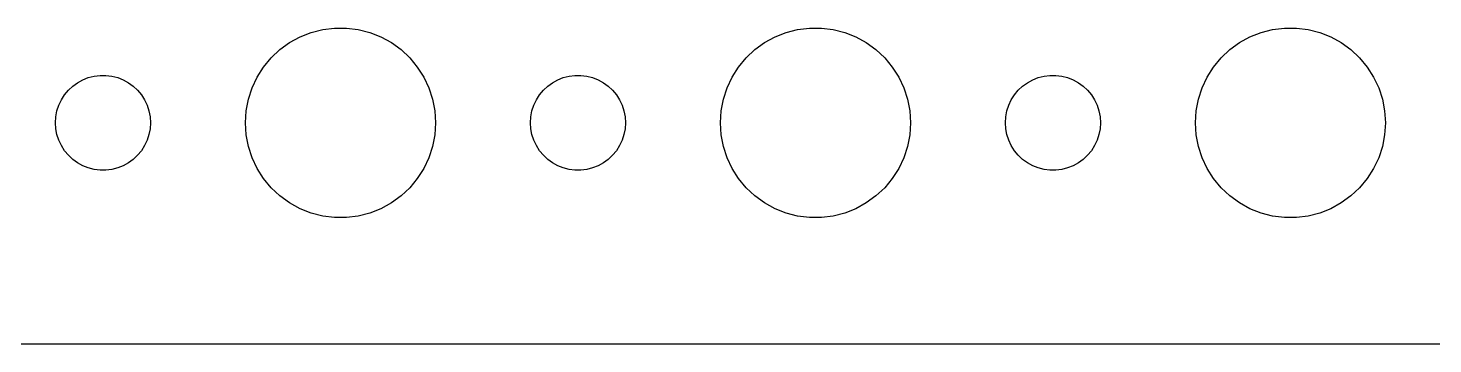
# Model space of a CAD drawing. Header units: metres. Extents: x -172 to 172, y -37 to 37.
# Drawn here: x -129.87 to -85.5, y -36.99 to -27.01 of the extents above; entities that cross this region are included whole.
import ezdxf

# ---------------------------------------------------------------- set-up
doc = ezdxf.new("R2010")
doc.units = ezdxf.units.M

msp = doc.modelspace()

# ---------------------------------------------------------------- linework, layer by layer
for p, q in [((-120.927, -27.1468), (-120.562, -27.0531)), ((-120.562, -27.0531), (-120.188, -27.0059)), ((-120.188, -27.0059), (-119.812, -27.0059)), ((-119.812, -27.0059), (-119.438, -27.0531)), ((-119.438, -27.0531), (-119.073, -27.1468)), ((-105.927, -27.1468), (-105.562, -27.0531)), ((-105.562, -27.0531), (-105.188, -27.0059)), ((-105.188, -27.0059), (-104.812, -27.0059)), ((-104.812, -27.0059), (-104.438, -27.0531)), ((-104.438, -27.0531), (-104.073, -27.1468)), ((-90.927, -27.1468), (-90.5621, -27.0531)), ((-90.5621, -27.0531), (-90.1884, -27.0059)), ((-90.1884, -27.0059), (-89.8116, -27.0059)), ((-89.8116, -27.0059), (-89.4379, -27.0531)), ((-89.4379, -27.0531), (-89.073, -27.1468)), ((-121.912, -27.6884), (-121.607, -27.467)), ((-121.607, -27.467), (-121.277, -27.2855)), ((-121.277, -27.2855), (-120.927, -27.1468)), ((-119.073, -27.1468), (-118.723, -27.2855)), ((-118.723, -27.2855), (-118.393, -27.467)), ((-118.393, -27.467), (-118.088, -27.6884)), ((-106.912, -27.6884), (-106.607, -27.467)), ((-106.607, -27.467), (-106.277, -27.2855)), ((-106.277, -27.2855), (-105.927, -27.1468)), ((-104.073, -27.1468), (-103.723, -27.2855)), ((-103.723, -27.2855), (-103.393, -27.467)), ((-103.393, -27.467), (-103.088, -27.6884)), ((-91.9123, -27.6884), (-91.6075, -27.467)), ((-91.6075, -27.467), (-91.2773, -27.2855)), ((-91.2773, -27.2855), (-90.927, -27.1468)), ((-89.073, -27.1468), (-88.7227, -27.2855)), ((-88.7227, -27.2855), (-88.3925, -27.467)), ((-88.3925, -27.467), (-88.0877, -27.6884)), ((-122.427, -28.2366), (-122.187, -27.9464)), ((-122.187, -27.9464), (-121.912, -27.6884)), ((-118.088, -27.6884), (-117.813, -27.9464)), ((-117.813, -27.9464), (-117.573, -28.2366)), ((-107.427, -28.2366), (-107.187, -27.9464)), ((-107.187, -27.9464), (-106.912, -27.6884)), ((-103.088, -27.6884), (-102.813, -27.9464)), ((-102.813, -27.9464), (-102.573, -28.2366)), ((-92.427, -28.2366), (-92.1869, -27.9464)), ((-92.1869, -27.9464), (-91.9123, -27.6884)), ((-88.0877, -27.6884), (-87.8131, -27.9464)), ((-87.8131, -27.9464), (-87.573, -28.2366)), ((-122.629, -28.5547), (-122.427, -28.2366)), ((-117.573, -28.2366), (-117.371, -28.5547)), ((-107.629, -28.5547), (-107.427, -28.2366)), ((-102.573, -28.2366), (-102.371, -28.5547)), ((-92.6289, -28.5547), (-92.427, -28.2366)), ((-87.573, -28.2366), (-87.3711, -28.5547)), ((-128.456, -28.8442), (-128.304, -28.7335)), ((-128.304, -28.7335), (-128.139, -28.6427)), ((-128.139, -28.6427), (-127.964, -28.5734)), ((-127.964, -28.5734), (-127.781, -28.5266)), ((-127.781, -28.5266), (-127.594, -28.503)), ((-127.594, -28.503), (-127.406, -28.503)), ((-127.406, -28.503), (-127.219, -28.5266)), ((-127.219, -28.5266), (-127.036, -28.5734)), ((-127.036, -28.5734), (-126.861, -28.6427)), ((-126.861, -28.6427), (-126.696, -28.7335)), ((-126.696, -28.7335), (-126.544, -28.8442)), ((-122.789, -28.8956), (-122.629, -28.5547)), ((-117.371, -28.5547), (-117.211, -28.8956)), ((-113.456, -28.8442), (-113.304, -28.7335)), ((-113.304, -28.7335), (-113.139, -28.6427)), ((-113.139, -28.6427), (-112.964, -28.5734)), ((-112.964, -28.5734), (-112.781, -28.5266)), ((-112.781, -28.5266), (-112.594, -28.503)), ((-112.594, -28.503), (-112.406, -28.503)), ((-112.406, -28.503), (-112.219, -28.5266)), ((-112.219, -28.5266), (-112.036, -28.5734)), ((-112.036, -28.5734), (-111.861, -28.6427)), ((-111.861, -28.6427), (-111.696, -28.7335)), ((-111.696, -28.7335), (-111.544, -28.8442)), ((-107.789, -28.8956), (-107.629, -28.5547)), ((-102.371, -28.5547), (-102.211, -28.8956)), ((-98.4561, -28.8442), (-98.3037, -28.7335)), ((-98.3037, -28.7335), (-98.1387, -28.6427)), ((-98.1387, -28.6427), (-97.9635, -28.5734)), ((-97.9635, -28.5734), (-97.7811, -28.5266)), ((-97.7811, -28.5266), (-97.5942, -28.503)), ((-97.5942, -28.503), (-97.4058, -28.503)), ((-97.4058, -28.503), (-97.2189, -28.5266)), ((-97.2189, -28.5266), (-97.0365, -28.5734)), ((-97.0365, -28.5734), (-96.8613, -28.6427)), ((-96.8613, -28.6427), (-96.6963, -28.7335)), ((-96.6963, -28.7335), (-96.5439, -28.8442)), ((-92.7893, -28.8956), (-92.6289, -28.5547)), ((-87.3711, -28.5547), (-87.2107, -28.8956)), ((-128.895, -29.4478), (-128.814, -29.2774)), ((-128.814, -29.2774), (-128.714, -29.1183)), ((-128.714, -29.1183), (-128.593, -28.9732)), ((-128.593, -28.9732), (-128.456, -28.8442)), ((-126.544, -28.8442), (-126.407, -28.9732)), ((-126.407, -28.9732), (-126.286, -29.1183)), ((-126.286, -29.1183), (-126.186, -29.2774)), ((-126.186, -29.2774), (-126.105, -29.4478)), ((-122.976, -29.624), (-122.906, -29.2539)), ((-122.906, -29.2539), (-122.789, -28.8956)), ((-117.211, -28.8956), (-117.094, -29.2539)), ((-117.094, -29.2539), (-117.024, -29.624)), ((-113.895, -29.4478), (-113.814, -29.2774)), ((-113.814, -29.2774), (-113.714, -29.1183)), ((-113.714, -29.1183), (-113.593, -28.9732)), ((-113.593, -28.9732), (-113.456, -28.8442)), ((-111.544, -28.8442), (-111.407, -28.9732)), ((-111.407, -28.9732), (-111.286, -29.1183)), ((-111.286, -29.1183), (-111.186, -29.2774)), ((-111.186, -29.2774), (-111.105, -29.4478)), ((-107.976, -29.624), (-107.906, -29.2539)), ((-107.906, -29.2539), (-107.789, -28.8956)), ((-102.211, -28.8956), (-102.094, -29.2539)), ((-102.094, -29.2539), (-102.024, -29.624)), ((-98.8947, -29.4478), (-98.8145, -29.2774)), ((-98.8145, -29.2774), (-98.7135, -29.1183)), ((-98.7135, -29.1183), (-98.5934, -28.9732)), ((-98.5934, -28.9732), (-98.4561, -28.8442)), ((-96.5439, -28.8442), (-96.4065, -28.9732)), ((-96.4065, -28.9732), (-96.2865, -29.1183)), ((-96.2865, -29.1183), (-96.1855, -29.2774)), ((-96.1855, -29.2774), (-96.1053, -29.4478)), ((-92.9763, -29.624), (-92.9057, -29.2539)), ((-92.9057, -29.2539), (-92.7893, -28.8956)), ((-87.2107, -28.8956), (-87.0943, -29.2539)), ((-87.0943, -29.2539), (-87.0237, -29.624)), ((-128.988, -29.812), (-128.953, -29.627)), ((-128.953, -29.627), (-128.895, -29.4478)), ((-126.105, -29.4478), (-126.047, -29.627)), ((-126.047, -29.627), (-126.012, -29.812)), ((-123, -30), (-122.976, -29.624)), ((-117.024, -29.624), (-117, -30)), ((-113.988, -29.812), (-113.953, -29.627)), ((-113.953, -29.627), (-113.895, -29.4478)), ((-111.105, -29.4478), (-111.047, -29.627)), ((-111.047, -29.627), (-111.012, -29.812)), ((-108, -30), (-107.976, -29.624)), ((-102.024, -29.624), (-102, -30)), ((-98.9882, -29.812), (-98.9529, -29.627)), ((-98.9529, -29.627), (-98.8947, -29.4478)), ((-96.1053, -29.4478), (-96.0471, -29.627)), ((-96.0471, -29.627), (-96.0118, -29.812)), ((-93, -30), (-92.9763, -29.624)), ((-87.0237, -29.624), (-87, -30)), ((-129, -30), (-128.988, -29.812)), ((-128.988, -30.188), (-129, -30)), ((-126.012, -29.812), (-126, -30)), ((-126, -30), (-126.012, -30.188)), ((-122.976, -30.376), (-123, -30)), ((-117, -30), (-117.024, -30.376)), ((-114, -30), (-113.988, -29.812)), ((-113.988, -30.188), (-114, -30)), ((-111.012, -29.812), (-111, -30)), ((-111, -30), (-111.012, -30.188)), ((-107.976, -30.376), (-108, -30)), ((-102, -30), (-102.024, -30.376)), ((-99, -30), (-98.9882, -29.812)), ((-98.9882, -30.188), (-99, -30)), ((-96.0118, -29.812), (-96, -30)), ((-96, -30), (-96.0118, -30.188)), ((-92.9763, -30.376), (-93, -30)), ((-87, -30), (-87.0237, -30.376)), ((-128.953, -30.373), (-128.988, -30.188)), ((-128.895, -30.5522), (-128.953, -30.373)), ((-128.814, -30.7226), (-128.895, -30.5522)), ((-126.105, -30.5522), (-126.186, -30.7226)), ((-126.047, -30.373), (-126.105, -30.5522)), ((-126.012, -30.188), (-126.047, -30.373)), ((-122.906, -30.7461), (-122.976, -30.376)), ((-117.024, -30.376), (-117.094, -30.7461)), ((-113.953, -30.373), (-113.988, -30.188)), ((-113.895, -30.5522), (-113.953, -30.373)), ((-113.814, -30.7226), (-113.895, -30.5522)), ((-111.105, -30.5522), (-111.186, -30.7226)), ((-111.047, -30.373), (-111.105, -30.5522)), ((-111.012, -30.188), (-111.047, -30.373)), ((-107.906, -30.7461), (-107.976, -30.376)), ((-102.024, -30.376), (-102.094, -30.7461)), ((-98.9529, -30.373), (-98.9882, -30.188)), ((-98.8947, -30.5522), (-98.9529, -30.373)), ((-98.8145, -30.7226), (-98.8947, -30.5522)), ((-96.1053, -30.5522), (-96.1855, -30.7226)), ((-96.0471, -30.373), (-96.1053, -30.5522)), ((-96.0118, -30.188), (-96.0471, -30.373)), ((-92.9057, -30.7461), (-92.9763, -30.376)), ((-87.0237, -30.376), (-87.0943, -30.7461)), ((-128.714, -30.8817), (-128.814, -30.7226)), ((-128.593, -31.0268), (-128.714, -30.8817)), ((-128.456, -31.1558), (-128.593, -31.0268)), ((-126.407, -31.0268), (-126.544, -31.1558)), ((-126.286, -30.8817), (-126.407, -31.0268)), ((-126.186, -30.7226), (-126.286, -30.8817)), ((-122.789, -31.1044), (-122.906, -30.7461)), ((-117.094, -30.7461), (-117.211, -31.1044)), ((-113.714, -30.8817), (-113.814, -30.7226)), ((-113.593, -31.0268), (-113.714, -30.8817)), ((-113.456, -31.1558), (-113.593, -31.0268)), ((-111.407, -31.0268), (-111.544, -31.1558)), ((-111.286, -30.8817), (-111.407, -31.0268)), ((-111.186, -30.7226), (-111.286, -30.8817)), ((-107.789, -31.1044), (-107.906, -30.7461)), ((-102.094, -30.7461), (-102.211, -31.1044)), ((-98.7135, -30.8817), (-98.8145, -30.7226)), ((-98.5934, -31.0268), (-98.7135, -30.8817)), ((-98.4561, -31.1558), (-98.5934, -31.0268)), ((-96.4065, -31.0268), (-96.5439, -31.1558)), ((-96.2865, -30.8817), (-96.4065, -31.0268)), ((-96.1855, -30.7226), (-96.2865, -30.8817)), ((-92.7893, -31.1044), (-92.9057, -30.7461)), ((-87.0943, -30.7461), (-87.2107, -31.1044)), ((-128.304, -31.2665), (-128.456, -31.1558)), ((-128.139, -31.3572), (-128.304, -31.2665)), ((-127.964, -31.4266), (-128.139, -31.3572)), ((-127.781, -31.4734), (-127.964, -31.4266)), ((-127.594, -31.497), (-127.781, -31.4734)), ((-127.406, -31.497), (-127.594, -31.497)), ((-127.219, -31.4734), (-127.406, -31.497)), ((-127.036, -31.4266), (-127.219, -31.4734)), ((-126.861, -31.3572), (-127.036, -31.4266)), ((-126.696, -31.2665), (-126.861, -31.3572)), ((-126.544, -31.1558), (-126.696, -31.2665)), ((-122.629, -31.4453), (-122.789, -31.1044)), ((-122.427, -31.7634), (-122.629, -31.4453)), ((-117.371, -31.4453), (-117.573, -31.7634)), ((-117.211, -31.1044), (-117.371, -31.4453)), ((-113.304, -31.2665), (-113.456, -31.1558)), ((-113.139, -31.3572), (-113.304, -31.2665)), ((-112.964, -31.4266), (-113.139, -31.3572)), ((-112.781, -31.4734), (-112.964, -31.4266)), ((-112.594, -31.497), (-112.781, -31.4734)), ((-112.406, -31.497), (-112.594, -31.497)), ((-112.219, -31.4734), (-112.406, -31.497)), ((-112.036, -31.4266), (-112.219, -31.4734)), ((-111.861, -31.3572), (-112.036, -31.4266)), ((-111.696, -31.2665), (-111.861, -31.3572)), ((-111.544, -31.1558), (-111.696, -31.2665)), ((-107.629, -31.4453), (-107.789, -31.1044)), ((-107.427, -31.7634), (-107.629, -31.4453)), ((-102.371, -31.4453), (-102.573, -31.7634)), ((-102.211, -31.1044), (-102.371, -31.4453)), ((-98.3037, -31.2665), (-98.4561, -31.1558)), ((-98.1387, -31.3572), (-98.3037, -31.2665)), ((-97.9635, -31.4266), (-98.1387, -31.3572)), ((-97.7811, -31.4734), (-97.9635, -31.4266)), ((-97.5942, -31.497), (-97.7811, -31.4734)), ((-97.4058, -31.497), (-97.5942, -31.497)), ((-97.2189, -31.4734), (-97.4058, -31.497)), ((-97.0365, -31.4266), (-97.2189, -31.4734)), ((-96.8613, -31.3572), (-97.0365, -31.4266)), ((-96.6963, -31.2665), (-96.8613, -31.3572)), ((-96.5439, -31.1558), (-96.6963, -31.2665)), ((-92.6289, -31.4453), (-92.7893, -31.1044)), ((-92.427, -31.7634), (-92.6289, -31.4453)), ((-87.3711, -31.4453), (-87.573, -31.7634)), ((-87.2107, -31.1044), (-87.3711, -31.4453)), ((-122.187, -32.0536), (-122.427, -31.7634)), ((-117.573, -31.7634), (-117.813, -32.0536)), ((-107.187, -32.0536), (-107.427, -31.7634)), ((-102.573, -31.7634), (-102.813, -32.0536)), ((-92.1869, -32.0536), (-92.427, -31.7634)), ((-87.573, -31.7634), (-87.8131, -32.0536)), ((-121.912, -32.3115), (-122.187, -32.0536)), ((-121.607, -32.533), (-121.912, -32.3115)), ((-118.088, -32.3115), (-118.393, -32.533)), ((-117.813, -32.0536), (-118.088, -32.3115)), ((-106.912, -32.3115), (-107.187, -32.0536)), ((-106.607, -32.533), (-106.912, -32.3115)), ((-103.088, -32.3115), (-103.393, -32.533)), ((-102.813, -32.0536), (-103.088, -32.3115)), ((-91.9123, -32.3115), (-92.1869, -32.0536)), ((-91.6075, -32.533), (-91.9123, -32.3115)), ((-88.0877, -32.3115), (-88.3925, -32.533)), ((-87.8131, -32.0536), (-88.0877, -32.3115)), ((-121.277, -32.7145), (-121.607, -32.533)), ((-120.927, -32.8532), (-121.277, -32.7145)), ((-118.723, -32.7145), (-119.073, -32.8532)), ((-118.393, -32.533), (-118.723, -32.7145)), ((-106.277, -32.7145), (-106.607, -32.533)), ((-105.927, -32.8532), (-106.277, -32.7145)), ((-103.723, -32.7145), (-104.073, -32.8532)), ((-103.393, -32.533), (-103.723, -32.7145)), ((-91.2773, -32.7145), (-91.6075, -32.533)), ((-90.927, -32.8532), (-91.2773, -32.7145)), ((-88.7227, -32.7145), (-89.073, -32.8532)), ((-88.3925, -32.533), (-88.7227, -32.7145)), ((-120.562, -32.9469), (-120.927, -32.8532)), ((-120.188, -32.9941), (-120.562, -32.9469)), ((-119.812, -32.9941), (-120.188, -32.9941)), ((-119.438, -32.9469), (-119.812, -32.9941)), ((-119.073, -32.8532), (-119.438, -32.9469)), ((-105.562, -32.9469), (-105.927, -32.8532)), ((-105.188, -32.9941), (-105.562, -32.9469)), ((-104.812, -32.9941), (-105.188, -32.9941)), ((-104.438, -32.9469), (-104.812, -32.9941)), ((-104.073, -32.8532), (-104.438, -32.9469)), ((-90.5621, -32.9469), (-90.927, -32.8532)), ((-90.1884, -32.9941), (-90.5621, -32.9469)), ((-89.8116, -32.9941), (-90.1884, -32.9941)), ((-89.4379, -32.9469), (-89.8116, -32.9941)), ((-89.073, -32.8532), (-89.4379, -32.9469)), ((-167.314, -36.9901), (167.314, -36.9901))]:
    msp.add_line(p, q)

doc.saveas('drawing.dxf')
